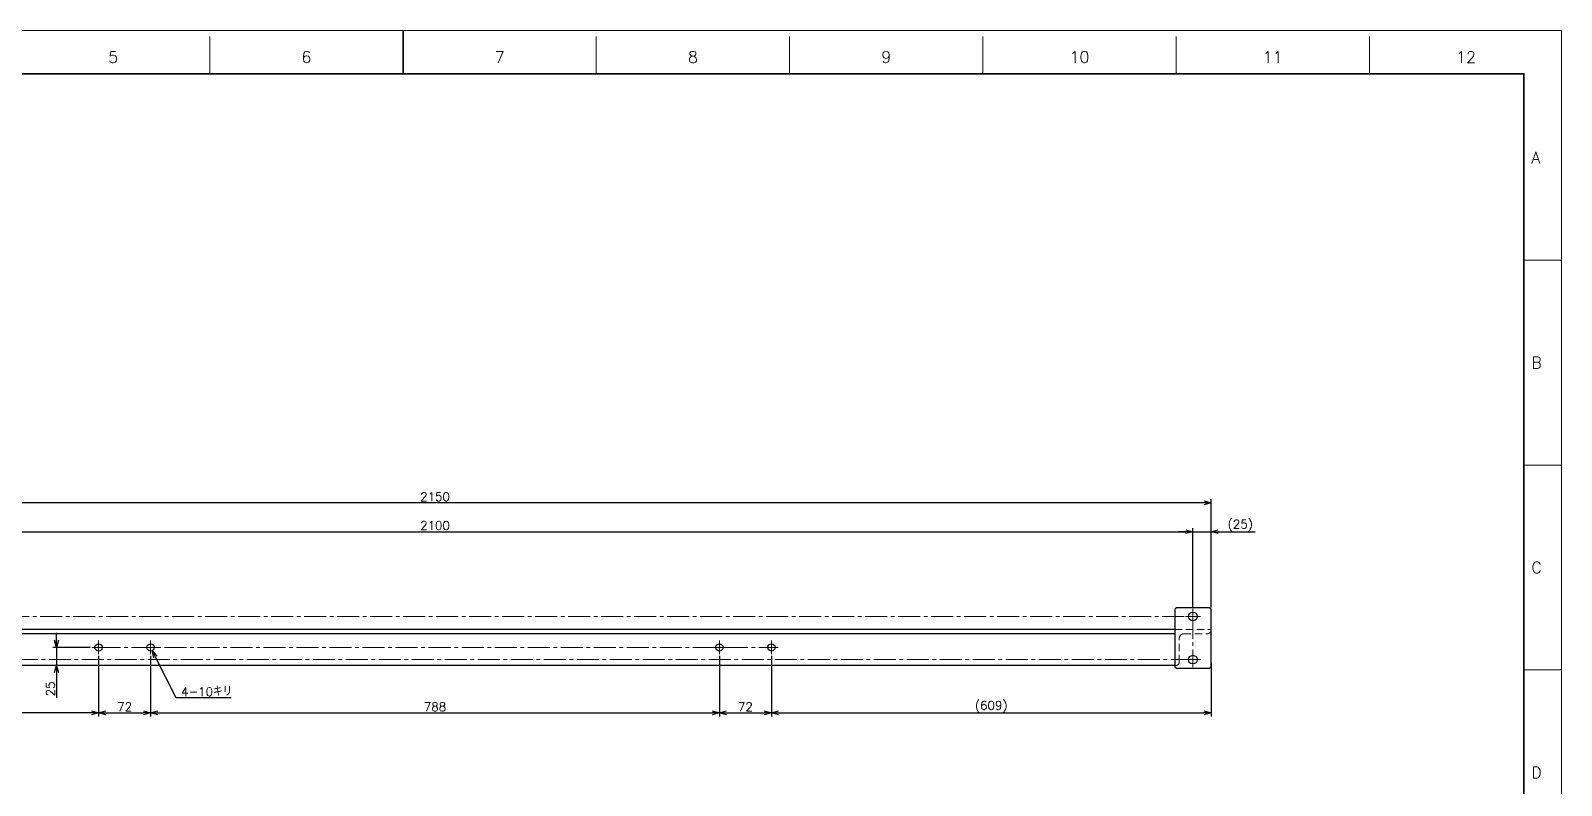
# Model space of a CAD drawing. Header units: millimetres. Extents: x 0 to 3313, y -19 to 2332.
# Drawn here: x 1192 to 3313, y 1286 to 2332 of the extents above; entities that cross this region are included whole.
import ezdxf
from ezdxf.enums import TextEntityAlignment as Align

# ---------------------------------------------------------------- set-up
doc = ezdxf.new("R2010")
doc.units = ezdxf.units.MM
doc.header["$LTSCALE"] = 1.6
doc.header["$PDMODE"] = 99
doc.header["$PDSIZE"] = 1
doc.linetypes.add('CENTER2', pattern=[28.575000000000003, 19.05, -3.175, 3.175, -3.175])
doc.linetypes.add('HIDDEN', pattern=[9.524999999999999, 6.35, -3.175])
for name, color, linetype, lineweight in [('04_HIDDEN', 2, 'HIDDEN', 13), ('05_CENTER', 4, 'CENTER2', 13), ('08_DIM', 3, 'Continuous', 13), ('90_FRAME', 5, 'Continuous', 35)]:
    doc.layers.add(name, color=color, linetype=linetype, lineweight=lineweight)
doc.layers.add('91_BLANK', color=5, linetype='Continuous', lineweight=0, plot=False)
doc.styles.add('KSS_TXT', font='txt.shx', dxfattribs={"bigfont": 'extfont2.shx'})
doc.styles.get("Standard").update_dxf_attribs({"font": 'txt.shx', "bigfont": 'extfont2.shx'})
doc.dimstyles.new('KSS_DIM', dxfattribs={"dimscale": 4, "dimtxt": 3, "dimasz": 2.5, "dimexe": 1.25, "dimexo": 0.625, "dimtad": 1, "dimdsep": 46, "dimtxsty": 'KSS_TXT', "dimblk": 'OPEN30', "dimcen": 0, "dimazin": 2, "dimtfac": 0.75, "dimtmove": 0, "dimatfit": 3, "dimldrblk": 'OPEN30', "dimfxl": 1.25, "dimtolj": 1, "dimarcsym": 0})
doc.dimstyles.new('KSS_DIM$3', dxfattribs={"dimscale": 4, "dimtxt": 3, "dimasz": 2.5, "dimexe": 1.25, "dimexo": 0.625, "dimtad": 1, "dimtih": 1, "dimtoh": 1, "dimdsep": 46, "dimtxsty": 'KSS_TXT', "dimblk": 'OPEN30', "dimcen": 0, "dimazin": 2, "dimtfac": 0.75, "dimtofl": 0, "dimtmove": 0, "dimatfit": 3, "dimldrblk": 'OPEN30', "dimfxl": 1.25, "dimtolj": 1, "dimarcsym": 0})

# ---------------------------------------------------------------- blocks, each defined once
blk = doc.blocks.new('_Open30')
at = {"color": 0, "linetype": 'ByBlock', "lineweight": -2}
for p, q in [((-1, 0.26794919), (0, 0)), ((0, 0), (-1, -0.26794919)), ((0, 0), (-1, 0))]:
    blk.add_line(p, q, dxfattribs=at)
blk = doc.blocks.new('*D189')
at = {"layer": '08_DIM', "color": 0, "lineweight": -2, "transparency": 16777216}
for p, q in [((1286.454291233382, 1465.187828283791), (1286.454291233382, 1381.218041171966)), ((1358.454291233389, 1465.187828283791), (1358.454291233389, 1381.218041171966)), ((1296.454291233382, 1386.218041171966), (1348.454291233389, 1386.218041171966))]:
    blk.add_line(p, q, dxfattribs=at)
at = {"layer": 'Defpoints', "color": 0, "transparency": 16777216}
for p in [(1286.454291233382, 1467.687828283791), (1358.454291233389, 1467.687828283791), (1358.454291233389, 1386.218041171966)]:
    blk.add_point(p, dxfattribs=at)
at = {"layer": '08_DIM', "color": 0, "lineweight": -2, "transparency": 16777216, "xscale": 10, "yscale": 10, "zscale": 10, "rotation": 180}
blk.add_blockref('_Open30', (1286.454291233382, 1386.218041171966), dxfattribs=at)
at = {"layer": '08_DIM', "color": 0, "lineweight": -2, "transparency": 16777216, "xscale": 10, "yscale": 10, "zscale": 10}
blk.add_blockref('_Open30', (1358.454291233389, 1386.218041171966), dxfattribs=at)
at = {"layer": '08_DIM', "color": 0, "transparency": 16777216, "insert": (1322.454291233385, 1394.718041171966), "char_height": 12, "attachment_point": 5, "style": 'KSS_TXT'}
blk.add_mtext('\\A1;72', dxfattribs=at)
blk = doc.blocks.new('*D190')
at = {"layer": '08_DIM', "color": 0, "lineweight": -2, "transparency": 16777216}
for p, q in [((1358.454291233389, 1465.187828283791), (1358.454291233389, 1381.218041171966)), ((2146.454291239646, 1465.187828283791), (2146.454291239646, 1381.218041171966)), ((1368.454291233389, 1386.218041171966), (2136.454291239646, 1386.218041171966))]:
    blk.add_line(p, q, dxfattribs=at)
at = {"layer": 'Defpoints', "color": 0, "transparency": 16777216}
for p in [(1358.454291233389, 1467.687828283791), (2146.454291239646, 1467.687828283791), (2146.454291239646, 1386.218041171966)]:
    blk.add_point(p, dxfattribs=at)
at = {"layer": '08_DIM', "color": 0, "lineweight": -2, "transparency": 16777216, "xscale": 10, "yscale": 10, "zscale": 10, "rotation": 180}
blk.add_blockref('_Open30', (1358.454291233389, 1386.218041171966), dxfattribs=at)
at = {"layer": '08_DIM', "color": 0, "lineweight": -2, "transparency": 16777216, "xscale": 10, "yscale": 10, "zscale": 10}
blk.add_blockref('_Open30', (2146.454291239646, 1386.218041171966), dxfattribs=at)
at = {"layer": '08_DIM', "color": 0, "transparency": 16777216, "insert": (1752.454291236518, 1394.718041171966), "char_height": 12, "attachment_point": 5, "style": 'KSS_TXT'}
blk.add_mtext('\\A1;788', dxfattribs=at)
blk = doc.blocks.new('*D191')
at = {"layer": '08_DIM', "color": 0, "lineweight": -2, "transparency": 16777216}
for p, q in [((2146.454291239646, 1465.187828280389), (2146.454291239646, 1381.218041171966)), ((2218.454291239654, 1465.187828280387), (2218.454291239654, 1381.218041171966)), ((2156.454291239646, 1386.218041171966), (2208.454291239654, 1386.218041171966))]:
    blk.add_line(p, q, dxfattribs=at)
at = {"layer": 'Defpoints', "color": 0, "transparency": 16777216}
for p in [(2146.454291239646, 1467.687828280389), (2218.454291239654, 1467.687828280387), (2218.454291239654, 1386.218041171966)]:
    blk.add_point(p, dxfattribs=at)
at = {"layer": '08_DIM', "color": 0, "lineweight": -2, "transparency": 16777216, "xscale": 10, "yscale": 10, "zscale": 10, "rotation": 180}
blk.add_blockref('_Open30', (2146.454291239646, 1386.218041171966), dxfattribs=at)
at = {"layer": '08_DIM', "color": 0, "lineweight": -2, "transparency": 16777216, "xscale": 10, "yscale": 10, "zscale": 10}
blk.add_blockref('_Open30', (2218.454291239654, 1386.218041171966), dxfattribs=at)
at = {"layer": '08_DIM', "color": 0, "transparency": 16777216, "insert": (2182.45429123965, 1394.718041171966), "char_height": 12, "attachment_point": 5, "style": 'KSS_TXT'}
blk.add_mtext('\\A1;72', dxfattribs=at)
blk = doc.blocks.new('*D192')
at = {"layer": '08_DIM', "color": 0, "lineweight": -2, "transparency": 16777216}
for p, q in [((1228.149838184943, 1487.030058619891), (1228.149838184943, 1497.030058619891)), ((1274.612060897281, 1477.030058619891), (1223.149838184943, 1477.030058619891)), ((1228.149838184943, 1477.030058619891), (1228.149838184943, 1452.030058619909)), ((1274.612060897281, 1452.030058619909), (1223.149838184943, 1452.030058619909)), ((1228.149838184943, 1442.030058619909), (1228.149838184943, 1407.030058619909))]:
    blk.add_line(p, q, dxfattribs=at)
at = {"layer": 'Defpoints', "color": 0, "transparency": 16777216}
for p in [(1277.112060897281, 1477.030058619891), (1228.149838184943, 1452.030058619909), (1277.112060897281, 1452.030058619909)]:
    blk.add_point(p, dxfattribs=at)
at = {"layer": '08_DIM', "color": 0, "lineweight": -2, "transparency": 16777216, "xscale": 10, "yscale": 10, "zscale": 10}
for p, rotation in [((1228.149838184943, 1477.030058619891), 270), ((1228.149838184943, 1452.030058619909), 90)]:
    blk.add_blockref('_Open30', p, dxfattribs=dict(at, rotation=rotation))
at = {"layer": '08_DIM', "color": 0, "transparency": 16777216, "insert": (1219.649838184943, 1419.530058619909), "char_height": 12, "attachment_point": 5, "rotation": 90, "style": 'KSS_TXT'}
blk.add_mtext('\\A1;25', dxfattribs=at)
blk = doc.blocks.new('*D193')
at = {"layer": '08_DIM', "color": 0, "lineweight": -2, "transparency": 16777216}
for p, q in [((1286.454291233382, 1464.931096832207), (1286.454291233382, 1381.218041171966)), ((677.4542912435718, 1454.530058619909), (677.4542912435718, 1381.218041171966)), ((1276.454291233382, 1386.218041171966), (687.4542912435718, 1386.218041171966))]:
    blk.add_line(p, q, dxfattribs=at)
at = {"layer": 'Defpoints', "color": 0, "transparency": 16777216}
for p in [(1286.454291233382, 1467.431096832207), (677.4542912435718, 1457.030058619909), (677.4542912435718, 1386.218041171966)]:
    blk.add_point(p, dxfattribs=at)
at = {"layer": '08_DIM', "color": 0, "lineweight": -2, "transparency": 16777216, "xscale": 10, "yscale": 10, "zscale": 10, "rotation": 180}
blk.add_blockref('_Open30', (677.4542912435718, 1386.218041171966), dxfattribs=at)
at = {"layer": '08_DIM', "color": 0, "lineweight": -2, "transparency": 16777216, "xscale": 10, "yscale": 10, "zscale": 10}
blk.add_blockref('_Open30', (1286.454291233382, 1386.218041171966), dxfattribs=at)
at = {"layer": '08_DIM', "color": 0, "transparency": 16777216, "insert": (981.9542912384768, 1394.718041171966), "char_height": 12, "attachment_point": 5, "style": 'KSS_TXT'}
blk.add_mtext('\\A1;609', dxfattribs=at)
blk = doc.blocks.new('*D194')
at = {"layer": '08_DIM', "color": 0, "lineweight": -2, "transparency": 16777216}
for p, q in [((2218.454291239654, 1465.187828280387), (2218.454291239654, 1381.218041171966)), ((2827.454291230602, 1454.530058619909), (2827.454291230602, 1381.218041171966)), ((2228.454291239654, 1386.218041171966), (2817.454291230602, 1386.218041171966))]:
    blk.add_line(p, q, dxfattribs=at)
at = {"layer": 'Defpoints', "color": 0, "transparency": 16777216}
for p in [(2218.454291239654, 1467.687828280387), (2827.454291230602, 1457.030058619909), (2827.454291230602, 1386.218041171966)]:
    blk.add_point(p, dxfattribs=at)
at = {"layer": '08_DIM', "color": 0, "lineweight": -2, "transparency": 16777216, "xscale": 10, "yscale": 10, "zscale": 10, "rotation": 180}
blk.add_blockref('_Open30', (2218.454291239654, 1386.218041171966), dxfattribs=at)
at = {"layer": '08_DIM', "color": 0, "lineweight": -2, "transparency": 16777216, "xscale": 10, "yscale": 10, "zscale": 10}
blk.add_blockref('_Open30', (2827.454291230602, 1386.218041171966), dxfattribs=at)
at = {"layer": '08_DIM', "color": 0, "transparency": 16777216, "insert": (2522.954291235128, 1394.718041171966), "char_height": 12, "attachment_point": 5, "style": 'KSS_TXT'}
blk.add_mtext('\\A1;(609)', dxfattribs=at)
blk = doc.blocks.new('*D201')
at = {"layer": '08_DIM', "color": 0, "lineweight": -2, "transparency": 16777216}
for p, q in [((1393.805046386113, 1407.137148211267), (1365.224366129909, 1463.644764977418)), ((1469.905046386114, 1407.137148211267), (1393.805046386113, 1407.137148211267))]:
    blk.add_line(p, q, dxfattribs=at)
at = {"layer": 'Defpoints', "color": 0, "transparency": 16777216}
for p in [(1356.197599601206, 1481.491823167391), (1360.710982865557, 1472.568294072405)]:
    blk.add_point(p, dxfattribs=at)
at = {"layer": '08_DIM', "color": 0, "lineweight": -2, "transparency": 16777216, "xscale": 10, "yscale": 10, "zscale": 10, "rotation": 116.8295820551044}
blk.add_blockref('_Open30', (1360.710982865557, 1472.568294072405), dxfattribs=at)
at = {"layer": '08_DIM', "color": 0, "transparency": 16777216, "insert": (1436.105046386114, 1415.637148211267), "char_height": 12, "attachment_point": 5, "style": 'KSS_TXT'}
blk.add_mtext('\\A1;4-10キリ', dxfattribs=at)
blk = doc.blocks.new('KK015066_54_5_1_1')
for p, q in [((1.5, 50), (0, 50)), ((0, 0), (0, 50)), ((6, 12.5), (6, 45.5)), ((0, 0), (50, 0)), ((45.5, 6), (12.5, 6)), ((50, 1.5), (50, 0))]:
    blk.add_line(p, q)
for centre, radius, start, end in [((1.5, 45.5), 4.5, 0, 90), ((12.5, 12.5), 6.5, 180, 270), ((45.5, 1.5), 4.5, 0, 90)]:
    blk.add_arc(centre, radius, start, end)
at = {"flags": 3}
blk.add_attdef('PARAM', (0, 0), '', height=1, dxfattribs=at)
blk = doc.blocks.new('*D206')
at = {"layer": '08_DIM', "color": 0, "lineweight": -2, "transparency": 16777216}
for p, q in [((702.454291242615, 1532.819149802413), (702.454291242615, 1642.326641247506)), ((712.454291242615, 1637.326641247506), (2792.454291231563, 1637.326641247506)), ((2802.454291231563, 1532.819149802413), (2802.454291231563, 1642.326641247506))]:
    blk.add_line(p, q, dxfattribs=at)
at = {"layer": 'Defpoints', "color": 0, "transparency": 16777216}
for p in [(2802.454291231563, 1637.326641247506), (702.454291242615, 1530.319149802413), (2802.454291231563, 1530.319149802413)]:
    blk.add_point(p, dxfattribs=at)
at = {"layer": '08_DIM', "color": 0, "lineweight": -2, "transparency": 16777216, "xscale": 10, "yscale": 10, "zscale": 10, "rotation": 180}
blk.add_blockref('_Open30', (702.454291242615, 1637.326641247506), dxfattribs=at)
at = {"layer": '08_DIM', "color": 0, "lineweight": -2, "transparency": 16777216, "xscale": 10, "yscale": 10, "zscale": 10}
blk.add_blockref('_Open30', (2802.454291231563, 1637.326641247506), dxfattribs=at)
at = {"layer": '08_DIM', "color": 0, "transparency": 16777216, "insert": (1752.454291237089, 1645.826641247506), "char_height": 12, "attachment_point": 5, "style": 'KSS_TXT'}
blk.add_mtext('\\A1;2100', dxfattribs=at)
blk = doc.blocks.new('*D207')
at = {"layer": '08_DIM', "color": 0, "lineweight": -2, "transparency": 16777216}
for p, q in [((2792.454291231563, 1637.326641247506), (2782.454291231563, 1637.326641247506)), ((2802.454291231563, 1532.819149802413), (2802.454291231563, 1642.326641247506)), ((2802.454291231563, 1637.326641247506), (2827.454291230602, 1637.326641247506)), ((2827.454291230602, 1532.530058633015), (2827.454291230602, 1642.326641247506)), ((2837.454291230602, 1637.326641247506), (2888.454291230602, 1637.326641247506))]:
    blk.add_line(p, q, dxfattribs=at)
at = {"layer": 'Defpoints', "color": 0, "transparency": 16777216}
for p in [(2827.454291230602, 1637.326641247506), (2802.454291231563, 1530.319149802413), (2827.454291230602, 1530.030058633015)]:
    blk.add_point(p, dxfattribs=at)
at = {"layer": '08_DIM', "color": 0, "lineweight": -2, "transparency": 16777216, "xscale": 10, "yscale": 10, "zscale": 10}
blk.add_blockref('_Open30', (2802.454291231563, 1637.326641247506), dxfattribs=at)
at = {"layer": '08_DIM', "color": 0, "lineweight": -2, "transparency": 16777216, "xscale": 10, "yscale": 10, "zscale": 10, "rotation": 180}
blk.add_blockref('_Open30', (2827.454291230602, 1637.326641247506), dxfattribs=at)
at = {"layer": '08_DIM', "color": 0, "transparency": 16777216, "insert": (2867.954291230602, 1645.826641247506), "char_height": 12, "attachment_point": 5, "style": 'KSS_TXT'}
blk.add_mtext('\\A1;(25)', dxfattribs=at)
blk = doc.blocks.new('*D208')
at = {"layer": '08_DIM', "color": 0, "lineweight": -2, "transparency": 16777216}
for p, q in [((677.4542912435718, 1532.530058633015), (677.4542912435718, 1682.327855799258)), ((2817.454291230602, 1677.327855799258), (687.4542912435718, 1677.327855799258)), ((2827.454291230602, 1532.530058633015), (2827.454291230602, 1682.327855799258))]:
    blk.add_line(p, q, dxfattribs=at)
at = {"layer": 'Defpoints', "color": 0, "transparency": 16777216}
for p in [(677.4542912435718, 1677.327855799258), (677.4542912435718, 1530.030058633015), (2827.454291230602, 1530.030058633015)]:
    blk.add_point(p, dxfattribs=at)
at = {"layer": '08_DIM', "color": 0, "lineweight": -2, "transparency": 16777216, "xscale": 10, "yscale": 10, "zscale": 10, "rotation": 180}
blk.add_blockref('_Open30', (677.4542912435718, 1677.327855799258), dxfattribs=at)
at = {"layer": '08_DIM', "color": 0, "lineweight": -2, "transparency": 16777216, "xscale": 10, "yscale": 10, "zscale": 10}
blk.add_blockref('_Open30', (2827.454291230602, 1677.327855799258), dxfattribs=at)
at = {"layer": '08_DIM', "color": 0, "transparency": 16777216, "insert": (1752.454291237087, 1685.827855799258), "char_height": 12, "attachment_point": 5, "style": 'KSS_TXT'}
blk.add_mtext('\\A1;2150', dxfattribs=at)

msp = doc.modelspace()

# ---------------------------------------------------------------- linework, layer by layer
at = {"color": 0}
for p, q in [((2777.454291231563, 1502.030058619907), (727.454291242615, 1502.030058619907)), ((2777.454291231563, 1496.030058619909), (727.454291242615, 1496.030058619904)), ((2777.454291231563, 1452.030058619907), (727.454291242615, 1452.030058619907))]:
    msp.add_line(p, q, dxfattribs=at)
msp.add_lwpolyline([(2777.454291230602, 1530.03005863302), (2777.454291230602, 1450.030058634072), (2779.454291230602, 1448.030058634072), (2825.454291230602, 1448.030058634074), (2827.454291230602, 1450.030058634074), (2827.454291230602, 1530.030058633015), (2825.454291230602, 1532.030058633015), (2779.454291230602, 1532.03005863302)], close=True, dxfattribs=at)
for centre, radius in [((2802.454291233127, 1520.030058628444), 6), ((1286.454291233375, 1477.030058619898), 5), ((1358.454291233382, 1477.030058619898), 5), ((2146.454291240789, 1477.030058619896), 5), ((2218.454291240796, 1477.030058619896), 5), ((2802.454291234699, 1460.030058628444), 6)]:
    msp.add_circle(centre, radius, dxfattribs=at)
at = {"layer": '05_CENTER'}
for p, q in [((2802.454291231563, 1509.740967454475), (2802.454291231563, 1530.319149802413)), ((2812.743382407101, 1520.030058633017), (2792.16520005916, 1520.030058633017)), ((2802.454291231563, 1488.814443720127), (2802.454291231563, 1509.392626068065)), ((1286.454291233367, 1467.687828283791), (1286.454291233382, 1486.372288955991)), ((1358.454291233375, 1467.687828283791), (1358.454291233389, 1486.372288955991)), ((2146.454291240781, 1467.687828283789), (2146.454291240781, 1486.372288955989)), ((2218.454291240789, 1467.687828283789), (2218.454291240789, 1486.372288955989)), ((1295.796521569482, 1477.030058619891), (1277.112060897281, 1477.030058619891)), ((1286.454291233375, 1477.030058619891), (2218.454291239646, 1477.030058616488)), ((1367.796521569489, 1477.030058619891), (1349.112060897289, 1477.030058619891)), ((2137.112060904681, 1477.030058619889), (2155.796521576882, 1477.030058619889)), ((2209.112060904688, 1477.030058619889), (2227.796521576889, 1477.030058619889)), ((2802.454291233127, 1449.740967454475), (2802.454291233127, 1470.319149802413)), ((2812.743382408666, 1460.030058633017), (2792.165200060732, 1460.030058633017))]:
    msp.add_line(p, q, dxfattribs=at)
msp.add_lwpolyline([(2802.454291234699, 1460.030058633017), (702.454291242615, 1460.030058633017), (702.454291242615, 1520.030058628444), (2802.454291234699, 1520.030058628444)], close=True, dxfattribs=at)
at = {"layer": '90_FRAME', "color": 4, "lineweight": 13}
for p, q in [((1440.43604777088, 2271.831485601825), (1440.43604777088, 2323.679199887318)), ((1975.903287768719, 2271.831485601825), (1975.903287768719, 2323.679199887318)), ((2243.636907767629, 2271.831485601825), (2243.636907767629, 2323.679199887318)), ((2511.370527766548, 2271.831485601825), (2511.370527766548, 2323.679199887318)), ((2779.104147765468, 2271.831485601825), (2779.104147765468, 2323.679199887318)), ((3046.837767764388, 2271.831485601825), (3046.837767764388, 2323.679199887318)), ((3312.803439193518, 2013.690324388472), (3260.955724908015, 2013.690324388472)), ((3312.803439193518, 1729.70144888962), (3260.955724908015, 1729.70144888962)), ((3312.803439193518, 1445.712573390768), (3260.955724908015, 1445.712573390768))]:
    msp.add_line(p, q, dxfattribs=at)
at = {"layer": '90_FRAME'}
msp.add_line((1708.169667769799, 2331.679199898026), (1708.169667769799, 2271.831485601825), dxfattribs=at)
msp.add_lwpolyline([(155.3836106315844, 51.61591018200809), (3260.955724908015, 51.61591018200807), (3260.955724908015, 2271.831485601825), (155.3836106315844, 2271.831485601825)], close=True, dxfattribs=at)
at = {"layer": '91_BLANK'}
msp.add_lwpolyline([(-8.093381893559126e-07, -1.126752522395691e-07), (3312.803439188015, -1.126752522395691e-07), (3312.803439188015, 2331.679199898026), (-8.093381893559126e-07, 2331.679199898026)], close=True, dxfattribs=at)

# ---------------------------------------------------------------- block references
at = {"layer": '04_HIDDEN', "rotation": 270}
msp.add_blockref('KK015066_54_5_1_1', (2777.454291230602, 1502.030058619907), dxfattribs=at)

# ---------------------------------------------------------------- texts
at = {"layer": '90_FRAME', "color": 0, "lineweight": 13, "style": 'KSS_TXT'}
for s, p in [('5', (1306.569237771425, 2282.158272348718)), ('6', (1574.302857770334, 2282.158272348718)), ('7', (1842.036477769254, 2282.158272348718)), ('8', (2109.770097768174, 2282.158272348718)), ('9', (2377.503717767093, 2282.158272348718)), ('10', (2645.237337766014, 2282.158272348718)), ('11', (2912.970957764923, 2282.158272348718)), ('12', (3180.704577763843, 2282.158272348718))]:
    msp.add_text(s, height=16, dxfattribs=at).set_placement(p, align=Align.BOTTOM_CENTER)
for s, p in [('A', (3271.262776154246, 2155.684762137897)), ('B', (3271.262776154246, 1871.695886639046)), ('C', (3271.262776154246, 1587.707011140194)), ('D', (3271.262776154246, 1303.718135641343))]:
    msp.add_text(s, height=16, dxfattribs=at).set_placement(p, align=Align.MIDDLE_LEFT)

# ---------------------------------------------------------------- dimensions: what is measured, and where the dimension line sits
at = {"layer": '08_DIM'}
for base, p1, p2, picture, middle in [((677.4542912435718, 1677.327855799258), (2827.454291230602, 1530.030058633015), (677.4542912435718, 1530.030058633015), '*D208', (1752.454291237087, 1685.827855799258)), ((2802.454291231563, 1637.326641247506), (702.454291242615, 1530.319149802413), (2802.454291231563, 1530.319149802413), '*D206', (1752.454291237089, 1645.826641247506)), ((677.4542912435718, 1386.218041171966), (1286.454291233382, 1467.431096832207), (677.4542912435718, 1457.030058619909), '*D193', (981.9542912384768, 1394.718041171966)), ((1358.454291233389, 1386.218041171966), (1286.454291233382, 1467.687828283791), (1358.454291233389, 1467.687828283791), '*D189', (1322.454291233385, 1394.718041171966)), ((2146.454291239646, 1386.218041171966), (1358.454291233389, 1467.687828283791), (2146.454291239646, 1467.687828283791), '*D190', (1752.454291236518, 1394.718041171966)), ((2218.454291239654, 1386.218041171966), (2146.454291239646, 1467.687828280389), (2218.454291239654, 1467.687828280387), '*D191', (2182.45429123965, 1394.718041171966))]:
    dim = msp.add_linear_dim(base=base, p1=p1, p2=p2, dimstyle='KSS_DIM', dxfattribs=at)
    dim.commit()
    dim.dimension.update_dxf_attribs({"geometry": picture, "text_midpoint": middle})
for base, p1, p2, picture, middle in [((2827.454291230602, 1637.326641247506), (2802.454291231563, 1530.319149802413), (2827.454291230602, 1530.030058633015), '*D207', (2867.954291230602, 1645.826641247506)), ((2827.454291230602, 1386.218041171966), (2218.454291239654, 1467.687828280387), (2827.454291230602, 1457.030058619909), '*D194', (2522.954291235128, 1394.718041171966))]:
    dim = msp.add_linear_dim(base=base, p1=p1, p2=p2, text='(<>)', dimstyle='KSS_DIM', dxfattribs=at)
    dim.commit()
    dim.dimension.update_dxf_attribs({"geometry": picture, "text_midpoint": middle})
dim = msp.add_linear_dim(base=(1228.149838184943, 1452.030058619909), p1=(1277.112060897281, 1477.030058619891), p2=(1277.112060897281, 1452.030058619909), angle=90, dimstyle='KSS_DIM', dxfattribs=at)
dim.commit()
dim.dimension.update_dxf_attribs({"geometry": '*D192', "text_midpoint": (1219.649838184943, 1419.530058619909)})
dim = msp.add_diameter_dim_2p(p1=(1356.197599601206, 1481.491823167391), p2=(1360.710982865557, 1472.568294072405), text='4-<>キリ', dimstyle='KSS_DIM$3', override={"dimpost": '<>', "dimtix": 1}, dxfattribs=at)
dim.commit()
dim.dimension.update_dxf_attribs({"geometry": '*D201', "text_midpoint": (1436.105046386114, 1407.137148211267), "dimtype": 163})

doc.saveas('drawing.dxf')
